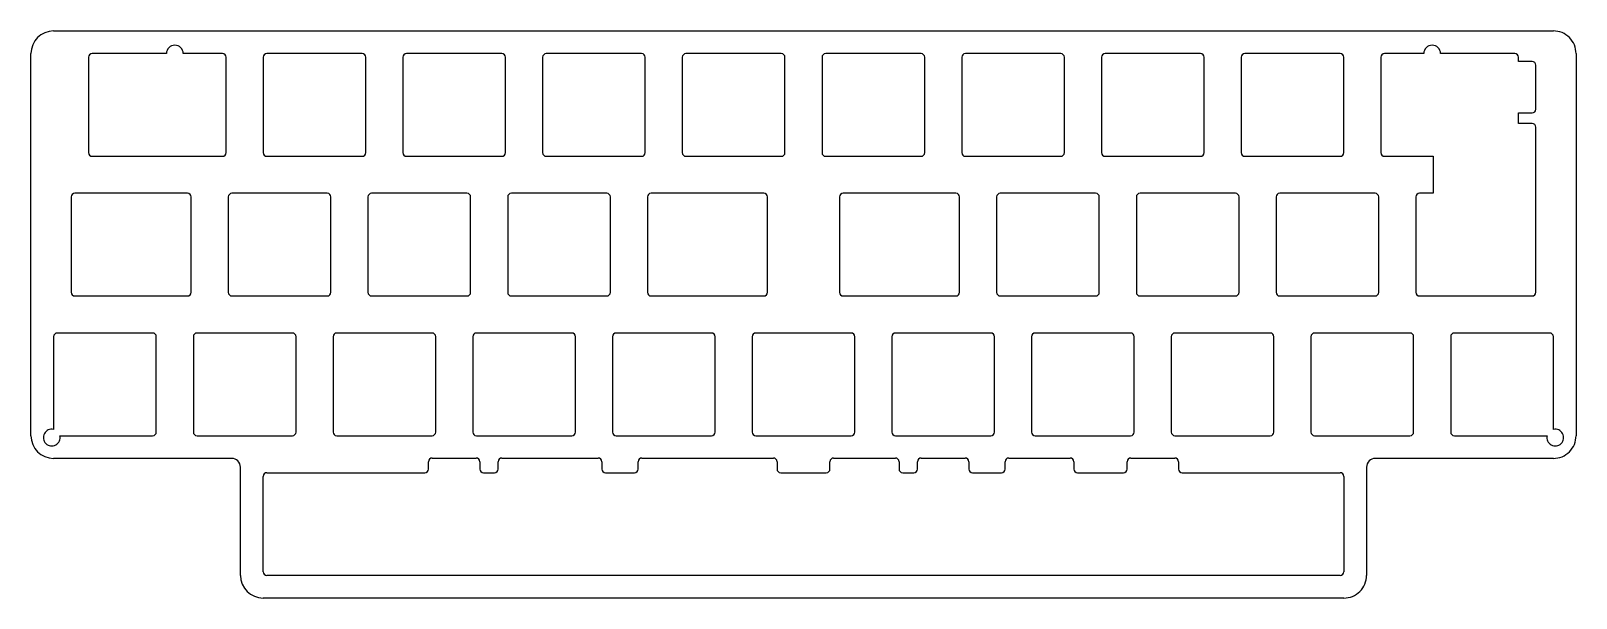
# Model space of a CAD drawing. Extents: x 52 to 263, y -133 to -56.
import ezdxf

# ---------------------------------------------------------------- set-up
doc = ezdxf.new("R2010")
doc.units = 0
doc.layers.add('BLACK', color=7, linetype='CONTINUOUS')

msp = doc.modelspace()

# ---------------------------------------------------------------- linework, layer by layer
at = {"layer": 'BLACK', "linetype": 'CONTINUOUS'}
for p, q in [((54.906375, -55.783517), (259.406375, -55.783517)), ((51.806375, -110.983517), (51.806375, -58.883517)), ((70.281375, -58.883517), (60.1689, -58.8835)), ((77.9314, -58.8835), (72.581375, -58.883517)), ((96.9814, -58.8835), (83.9814, -58.8835)), ((116.0314, -58.8835), (103.0314, -58.8835)), ((135.0814, -58.8835), (122.0814, -58.8835)), ((154.1314, -58.8835), (141.1314, -58.8835)), ((173.1814, -58.8835), (160.1814, -58.8835)), ((192.2314, -58.8835), (179.2314, -58.8835)), ((211.2814, -58.8835), (198.2814, -58.8835)), ((230.3314, -58.8835), (217.3314, -58.8835)), ((241.731375, -58.883517), (236.3814, -58.8835)), ((254.1439, -58.8835), (244.031375, -58.883517)), ((262.506375, -58.883517), (262.506375, -110.983517)), ((59.6689, -59.3835), (59.6689, -72.3835)), ((78.4314, -72.3835), (78.4314, -59.3835)), ((83.4814, -59.3835), (83.4814, -72.3835)), ((97.4814, -72.3835), (97.4814, -59.3835)), ((102.5314, -59.3835), (102.5314, -72.3835)), ((116.5314, -72.3835), (116.5314, -59.3835)), ((121.5814, -59.3835), (121.5814, -72.3835)), ((135.5814, -72.3835), (135.5814, -59.3835)), ((140.6314, -59.3835), (140.6314, -72.3835)), ((154.6314, -72.3835), (154.6314, -59.3835)), ((159.6814, -59.3835), (159.6814, -72.3835)), ((173.6814, -72.3835), (173.6814, -59.3835)), ((178.7314, -59.3835), (178.7314, -72.3835)), ((192.7314, -72.3835), (192.7314, -59.3835)), ((197.7814, -59.3835), (197.7814, -72.3835)), ((211.7814, -72.3835), (211.7814, -59.3835)), ((216.8314, -59.3835), (216.8314, -72.3835)), ((230.8314, -72.3835), (230.8314, -59.3835)), ((235.8814, -59.3835), (235.8814, -72.3835)), ((254.6439, -59.9705), (254.6439, -59.3835)), ((256.525, -59.9705), (254.6439, -59.9705)), ((257.02515, -66.4705), (257.02515, -60.463529)), ((254.6439, -66.9705), (256.52515, -66.9705)), ((254.6439, -68.4085), (254.6439, -66.9705)), ((256.5251, -68.4085), (254.6439, -68.4085)), ((257.02515, -78.4335), (257.02515, -68.901529)), ((60.1689, -72.8835), (64.9314, -72.8835)), ((64.9314, -72.8835), (73.1689, -72.8835)), ((73.1689, -72.8835), (77.9314, -72.8835)), ((83.9814, -72.8835), (96.9814, -72.8835)), ((103.0314, -72.8835), (116.0314, -72.8835)), ((122.0814, -72.8835), (135.0814, -72.8835)), ((141.1314, -72.8835), (154.1314, -72.8835)), ((160.1814, -72.8835), (173.1814, -72.8835)), ((179.2314, -72.8835), (192.2314, -72.8835)), ((198.2814, -72.8835), (211.2814, -72.8835)), ((217.3314, -72.8835), (230.3314, -72.8835)), ((236.3814, -72.8835), (241.1439, -72.8835)), ((241.1439, -72.8835), (243.02515, -72.8835)), ((243.02515, -72.8835), (243.02515, -77.9335)), ((60.1689, -77.9335), (57.78765, -77.9335)), ((70.78765, -77.9335), (60.1689, -77.9335)), ((73.1689, -77.9335), (70.78765, -77.9335)), ((92.2189, -77.9335), (79.2189, -77.9335)), ((111.2689, -77.9335), (98.2689, -77.9335)), ((130.3189, -77.9335), (117.3189, -77.9335)), ((138.75015, -77.9335), (136.3689, -77.9335)), ((149.3689, -77.9335), (138.75015, -77.9335)), ((151.7501, -77.9335), (149.3689, -77.9335)), ((164.9439, -77.9335), (162.56265, -77.9335)), ((175.56265, -77.9335), (164.9439, -77.9335)), ((177.9439, -77.9335), (175.56265, -77.9335)), ((196.9939, -77.9335), (183.9939, -77.9335)), ((216.0439, -77.9335), (203.0439, -77.9335)), ((235.0939, -77.9335), (222.0939, -77.9335)), ((243.02515, -77.9335), (241.1439, -77.9335)), ((57.28765, -78.4335), (57.28765, -91.4335)), ((73.6689, -91.4335), (73.6689, -78.4335)), ((78.7189, -78.4335), (78.7189, -91.4335)), ((92.7189, -91.4335), (92.7189, -78.4335)), ((97.7689, -78.4335), (97.7689, -91.4335)), ((111.7689, -91.4335), (111.7689, -78.4335)), ((116.8189, -78.4335), (116.8189, -91.4335)), ((130.8189, -91.4335), (130.8189, -78.4335)), ((135.8689, -78.4335), (135.8689, -91.4335)), ((152.25015, -91.4335), (152.25015, -78.426529)), ((162.06265, -78.4335), (162.06265, -91.4404)), ((178.4439, -91.4335), (178.4439, -78.4335)), ((183.4939, -78.4335), (183.4939, -91.4335)), ((197.4939, -91.4335), (197.4939, -78.4335)), ((202.5439, -78.4335), (202.5439, -91.4335)), ((216.5439, -91.4335), (216.5439, -78.4335)), ((221.5939, -78.4335), (221.5939, -91.4335)), ((235.5939, -91.4335), (235.5939, -78.4335)), ((240.6439, -78.4335), (240.6439, -91.4335)), ((257.02515, -81.9085), (257.02515, -78.4335)), ((257.02515, -84.3465), (257.02515, -81.9085)), ((257.02515, -90.3465), (257.02515, -84.3465)), ((257.02515, -91.4335), (257.02515, -90.3465)), ((57.78765, -91.9335), (60.1689, -91.9335)), ((60.1689, -91.9335), (70.78765, -91.9335)), ((70.78765, -91.9335), (73.1689, -91.9335)), ((79.2189, -91.9335), (92.2189, -91.9335)), ((98.2689, -91.9335), (111.2689, -91.9335)), ((117.3189, -91.9335), (130.3189, -91.9335)), ((136.3689, -91.9335), (138.75015, -91.9335)), ((138.75015, -91.9335), (149.3689, -91.9335)), ((149.3689, -91.9335), (151.75015, -91.9335)), ((162.5628, -91.9335), (164.9439, -91.9335)), ((164.9439, -91.9335), (175.56265, -91.9335)), ((175.56265, -91.9335), (177.9439, -91.9335)), ((183.9939, -91.9335), (196.9939, -91.9335)), ((203.0439, -91.9335), (216.0439, -91.9335)), ((222.0939, -91.9335), (235.0939, -91.9335)), ((241.1439, -91.9335), (243.52515, -91.9335)), ((243.52515, -91.9335), (254.1439, -91.9335)), ((254.1439, -91.9335), (256.52515, -91.9335)), ((54.9064, -97.4835), (54.902847, -110.129947)), ((68.4064, -96.9835), (55.4064, -96.9835)), ((68.9064, -110.4835), (68.9064, -97.4835)), ((73.9564, -97.4835), (73.9564, -110.4835)), ((87.4564, -96.9835), (74.4564, -96.9835)), ((87.9564, -110.4835), (87.9564, -97.4835)), ((93.0064, -97.4835), (93.0064, -110.4835)), ((106.5064, -96.9835), (93.5064, -96.9835)), ((107.0064, -110.4835), (107.0064, -97.4835)), ((112.0564, -97.4835), (112.0564, -110.4835)), ((125.5564, -96.9835), (112.5564, -96.9835)), ((126.0564, -110.4835), (126.0564, -97.4835)), ((131.1064, -97.4835), (131.1064, -110.4835)), ((144.6064, -96.9835), (131.6064, -96.9835)), ((145.1064, -110.4835), (145.1064, -97.4835)), ((150.1564, -97.4835), (150.1564, -110.4835)), ((163.6564, -96.9835), (150.6564, -96.9835)), ((164.1564, -110.4835), (164.1564, -97.4835)), ((169.2064, -97.4835), (169.2064, -110.4835)), ((182.7064, -96.9835), (169.7064, -96.9835)), ((183.2064, -110.4835), (183.2064, -97.4835)), ((188.2564, -97.4835), (188.2564, -110.4835)), ((201.7564, -96.9835), (188.7564, -96.9835)), ((202.2564, -110.4835), (202.2564, -97.4835)), ((207.3064, -97.4835), (207.3064, -110.4835)), ((220.8064, -96.9835), (207.8064, -96.9835)), ((221.3064, -110.4835), (221.3064, -97.4835)), ((226.3564, -97.4835), (226.3564, -110.4835)), ((239.8564, -96.9835), (226.8564, -96.9835)), ((240.3564, -110.4835), (240.3564, -97.4835)), ((245.4064, -97.4835), (245.4064, -110.4835)), ((258.9064, -96.9835), (245.9064, -96.9835)), ((259.410353, -110.129947), (259.4064, -97.4835)), ((55.759825, -110.986496), (68.4064, -110.9835)), ((74.4564, -110.9835), (87.4564, -110.9835)), ((93.5064, -110.9835), (106.5064, -110.9835)), ((112.5564, -110.9835), (125.5564, -110.9835)), ((131.6064, -110.9835), (144.6064, -110.9835)), ((150.6564, -110.9835), (163.6564, -110.9835)), ((169.7064, -110.9835), (182.7064, -110.9835)), ((188.7564, -110.9835), (201.7564, -110.9835)), ((207.8064, -110.9835), (220.8064, -110.9835)), ((226.8564, -110.9835), (239.8564, -110.9835)), ((245.9064, -110.9835), (258.553375, -110.986496)), ((79.181375, -114.083517), (54.906375, -114.083517)), ((80.381375, -130.033517), (80.381375, -115.283517)), ((106.031375, -115.533517), (106.031375, -114.533517)), ((106.531375, -114.033517), (112.531375, -114.033517)), ((113.031375, -114.533517), (113.031375, -115.533517)), ((115.524625, -115.533517), (115.524625, -114.533517)), ((116.024625, -114.033517), (129.168375, -114.033517)), ((129.668375, -114.533517), (129.668375, -115.533517)), ((134.606375, -115.533517), (134.606375, -114.533517)), ((135.106375, -114.033517), (153.044375, -114.033517)), ((153.544375, -114.533517), (153.544375, -115.533517)), ((160.768375, -115.533517), (160.768375, -114.533517)), ((161.268375, -114.033517), (169.681375, -114.033517)), ((170.181375, -114.533517), (170.181375, -115.533517)), ((172.706375, -115.533517), (172.706375, -114.533517)), ((173.206375, -114.033517), (179.206375, -114.033517)), ((179.706375, -114.533517), (179.706375, -115.533517)), ((184.644375, -115.533517), (184.644375, -114.533517)), ((185.144375, -114.033517), (193.525625, -114.033517)), ((194.025625, -114.533517), (194.025625, -115.533517)), ((201.281375, -115.533517), (201.281375, -114.533517)), ((201.781375, -114.033517), (207.781375, -114.033517)), ((208.281375, -114.533517), (208.281375, -115.533517)), ((233.931375, -115.283517), (233.931375, -130.033517)), ((259.406375, -114.083517), (235.131375, -114.083517)), ((83.481375, -129.533517), (83.481375, -116.533517)), ((83.981375, -116.033517), (105.531375, -116.033517)), ((113.531375, -116.033517), (115.024625, -116.033517)), ((130.168375, -116.033517), (134.106375, -116.033517)), ((154.044375, -116.033517), (160.268375, -116.033517)), ((170.681375, -116.033517), (172.206375, -116.033517)), ((180.206375, -116.033517), (184.144375, -116.033517)), ((194.525625, -116.033517), (200.781375, -116.033517)), ((208.781375, -116.033517), (230.331375, -116.033517)), ((230.831375, -116.533517), (230.831375, -129.533517)), ((230.331375, -130.033517), (83.981375, -130.033517)), ((230.831375, -133.133517), (83.481375, -133.133517))]:
    msp.add_line(p, q, dxfattribs=at)
at = {"layer": 'BLACK'}
for centre, radius, start, end in [((54.9064, -58.8835), 3.100025, -269.99953793, -179.9996858), ((259.4064, -58.8835), 3.099983, -0.00031421, 90.00046207), ((60.1689, -59.3835), 0.5, 90, 180), ((71.431375, -58.883517), 1.15, 0, 180), ((77.9314, -59.3835), 0.5, 0, 90), ((83.9814, -59.3835), 0.5, 90, 180), ((96.9814, -59.3835), 0.5, 0, 90), ((103.0314, -59.3835), 0.5, 90, 180), ((116.0314, -59.3835), 0.5, 0, 90), ((122.0814, -59.3835), 0.5, 90, 180), ((135.0814, -59.3835), 0.5, 0, 90), ((141.1314, -59.3835), 0.5, 90, 180), ((154.1314, -59.3835), 0.5, 0, 90), ((160.1814, -59.3835), 0.5, 90, 180), ((173.1814, -59.3835), 0.5, 0, 90), ((179.2314, -59.3835), 0.5, 90, 180), ((192.2314, -59.3835), 0.5, 0, 90), ((198.2814, -59.3835), 0.5, 90, 180), ((211.2814, -59.3835), 0.5, 0, 90), ((217.3314, -59.3835), 0.5, 90, 180), ((230.3314, -59.3835), 0.5, 0, 90), ((236.3814, -59.3835), 0.5, 90, 180), ((242.881375, -58.883517), 1.15, 0, 180), ((254.1439, -59.3835), 0.5, 0, 90), ((256.525, -60.4707), 0.5002, 0.82143334, 90), ((256.5252, -66.4705), 0.49995, -90.00572958, 0), ((256.525, -68.9087), 0.5002, 0.82143334, 89.98854543), ((60.1689, -72.3835), 0.5, -180, -90), ((77.9314, -72.3835), 0.5, -90, 0), ((83.9814, -72.3835), 0.5, -180, -90), ((96.9814, -72.3835), 0.5, -90, 0), ((103.0314, -72.3835), 0.5, -180, -90), ((116.0314, -72.3835), 0.5, -90, 0), ((122.0814, -72.3835), 0.5, -180, -90), ((135.0814, -72.3835), 0.5, -90, 0), ((141.1314, -72.3835), 0.5, -180, -90), ((154.1314, -72.3835), 0.5, -90, 0), ((160.1814, -72.3835), 0.5, -180, -90), ((173.1814, -72.3835), 0.5, -90, 0), ((179.2314, -72.3835), 0.5, -180, -90), ((192.2314, -72.3835), 0.5, -90, 0), ((198.2814, -72.3835), 0.5, -180, -90), ((211.2814, -72.3835), 0.5, -90, 0), ((217.3314, -72.3835), 0.5, -180, -90), ((230.3314, -72.3835), 0.5, -90, 0), ((236.3814, -72.3835), 0.5, -180, -90), ((57.78765, -78.4335), 0.5, 90, 180), ((73.1689, -78.4335), 0.5, 0, 90), ((79.2189, -78.4335), 0.5, 90, 180), ((92.2189, -78.4335), 0.5, 0, 90), ((98.2689, -78.4335), 0.5, 90, 180), ((111.2689, -78.4335), 0.5, 0, 90), ((117.3189, -78.4335), 0.5, 90, 180), ((130.3189, -78.4335), 0.5, 0, 90), ((136.3689, -78.4335), 0.5, 90, 180), ((151.75, -78.4337), 0.5002, 0.82143334, 89.98854543), ((162.5626, -78.4335), 0.49995, 89.99427042, 180), ((177.9439, -78.4335), 0.5, 0, 90), ((183.9939, -78.4335), 0.5, 90, 180), ((196.9939, -78.4335), 0.5, 0, 90), ((203.0439, -78.4335), 0.5, 90, 180), ((216.0439, -78.4335), 0.5, 0, 90), ((222.0939, -78.4335), 0.5, 90, 180), ((235.0939, -78.4335), 0.5, 0, 90), ((241.1439, -78.4335), 0.5, 90, 180), ((57.78765, -91.4335), 0.5, -180, -90), ((73.1689, -91.4335), 0.5, -90, 0), ((79.2189, -91.4335), 0.5, -180, -90), ((92.2189, -91.4335), 0.5, -90, 0), ((98.2689, -91.4335), 0.5, -180, -90), ((111.2689, -91.4335), 0.5, -90, 0), ((117.3189, -91.4335), 0.5, -180, -90), ((130.3189, -91.4335), 0.5, -90, 0), ((136.3689, -91.4335), 0.5, -180, -90), ((151.7502, -91.4335), 0.49995, -90.00572958, 0), ((162.5628, -91.4333), 0.5002, -179.18669857, -90), ((177.9439, -91.4335), 0.5, -90, 0), ((183.9939, -91.4335), 0.5, -180, -90), ((196.9939, -91.4335), 0.5, -90, 0), ((203.0439, -91.4335), 0.5, -180, -90), ((216.0439, -91.4335), 0.5, -90, 0), ((222.0939, -91.4335), 0.5, -180, -90), ((235.0939, -91.4335), 0.5, -90, 0), ((241.1439, -91.4335), 0.5, -180, -90), ((256.5252, -91.4335), 0.49995, -90.00572958, 0), ((55.4064, -97.4835), 0.5, 90, 180), ((68.4064, -97.4835), 0.5, 0, 90), ((74.4564, -97.4835), 0.5, 90, 180), ((87.4564, -97.4835), 0.5, 0, 90), ((93.5064, -97.4835), 0.5, 90, 180), ((106.5064, -97.4835), 0.5, 0, 90), ((112.5564, -97.4835), 0.5, 90, 180), ((125.5564, -97.4835), 0.5, 0, 90), ((131.6064, -97.4835), 0.5, 90, 180), ((144.6064, -97.4835), 0.5, 0, 90), ((150.6564, -97.4835), 0.5, 90, 180), ((163.6564, -97.4835), 0.5, 0, 90), ((169.7064, -97.4835), 0.5, 90, 180), ((182.7064, -97.4835), 0.5, 0, 90), ((188.7564, -97.4835), 0.5, 90, 180), ((201.7564, -97.4835), 0.5, 0, 90), ((207.8064, -97.4835), 0.5, 90, 180), ((220.8064, -97.4835), 0.5, 0, 90), ((226.8564, -97.4835), 0.5, 90, 180), ((239.8564, -97.4835), 0.5, 0, 90), ((245.9064, -97.4835), 0.5, 90, 180), ((258.9064, -97.4835), 0.5, 0, 90), ((54.9064, -110.9835), 3.100017, -179.9996858, -90.00046206), ((54.6474, -111.2425), 1.141502, -282.93123211, 12.9599185), ((68.4064, -110.4835), 0.5, -90, 0), ((74.4564, -110.4835), 0.5, -180, -90), ((87.4564, -110.4835), 0.5, -90, 0), ((93.5064, -110.4835), 0.5, -180, -90), ((106.5064, -110.4835), 0.5, -90, 0), ((112.5564, -110.4835), 0.5, -180, -90), ((125.5564, -110.4835), 0.5, -90, 0), ((131.6064, -110.4835), 0.5, -180, -90), ((144.6064, -110.4835), 0.5, -90, 0), ((150.6564, -110.4835), 0.5, -180, -90), ((163.6564, -110.4835), 0.5, -90, 0), ((169.7064, -110.4835), 0.5, -180, -90), ((182.7064, -110.4835), 0.5, -90, 0), ((188.7564, -110.4835), 0.5, -180, -90), ((201.7564, -110.4835), 0.5, -90, 0), ((207.8064, -110.4835), 0.5, -180, -90), ((220.8064, -110.4835), 0.5, -90, 0), ((226.8564, -110.4835), 0.5, -180, -90), ((239.8564, -110.4835), 0.5, -90, 0), ((245.9064, -110.4835), 0.5, -180, -90), ((259.6658, -111.2425), 1.141502, -192.9599185, 102.93123211), ((259.4064, -110.9835), 3.099975, -90.00046206, -0.00031421), ((79.1814, -115.2835), 1.199983, -0.00081171, 90.00119368), ((105.5314, -115.5335), 0.499975, -90.00286469, -0.00194815), ((106.5314, -114.5335), 0.500025, -269.99713511, -179.99805204), ((112.5314, -114.5335), 0.499983, -0.00194815, 90.00286489), ((113.5314, -115.5335), 0.500017, -179.99805204, -90.00286469), ((115.0247, -115.5336), 0.499925, -90.00859579, 0.00951253), ((116.0246, -114.5335), 0.499975, -270.00286489, -179.99805185), ((129.1684, -114.5335), 0.499983, -0.00194815, 90.00286489), ((130.1684, -115.5335), 0.500017, -179.99805204, -90.00286469), ((134.1064, -115.5335), 0.499975, -90.00286469, -0.00194815), ((135.1064, -114.5335), 0.500025, -269.99713511, -179.99805204), ((153.0444, -114.5335), 0.499983, -0.00194815, 90.00286489), ((154.0444, -115.5335), 0.500017, -179.99805204, -90.00286469), ((160.2684, -115.5335), 0.499975, -90.00286469, -0.00194815), ((161.2684, -114.5335), 0.500025, -269.99713511, -179.99805204), ((169.6814, -114.5335), 0.499983, -0.00194815, 90.00286489), ((170.6814, -115.5335), 0.500017, -179.99805204, -90.00286469), ((172.2064, -115.5335), 0.499975, -90.00286469, -0.00194815), ((173.2064, -114.5335), 0.500025, -269.99713511, -179.99805204), ((179.2064, -114.5335), 0.499983, -0.00194815, 90.00286489), ((180.2064, -115.5335), 0.500017, -179.99805204, -90.00286469), ((184.1444, -115.5335), 0.499975, -90.00286469, -0.00194815), ((185.1444, -114.5335), 0.500025, -269.99713511, -179.99805204), ((193.5255, -114.5336), 0.500083, 0.00950872, 89.98567843), ((194.5257, -115.5334), 0.500117, -179.9865948, -90.00859236), ((200.7814, -115.5335), 0.499975, -90.00286469, -0.00194815), ((201.7814, -114.5335), 0.500025, -269.99713511, -179.99805204), ((207.7814, -114.5335), 0.499983, -0.00194815, 90.00286489), ((208.7814, -115.5335), 0.500017, -179.99805204, -90.00286469), ((235.1314, -115.2835), 1.200025, -269.99880632, -179.99918833), ((83.9814, -116.5335), 0.500025, -269.99713511, -179.99805204), ((230.3314, -116.5335), 0.499983, -0.00194815, 90.00286489), ((83.4814, -130.0335), 3.100017, -179.9996858, -90.00046206), ((83.9814, -129.5335), 0.500017, -179.99805204, -90.00286469), ((230.3314, -129.5335), 0.499975, -90.00286469, -0.00194815), ((230.8314, -130.0335), 3.099975, -90.00046206, -0.00031421)]:
    msp.add_arc(centre, radius, start, end, dxfattribs=at)

doc.saveas('drawing.dxf')
